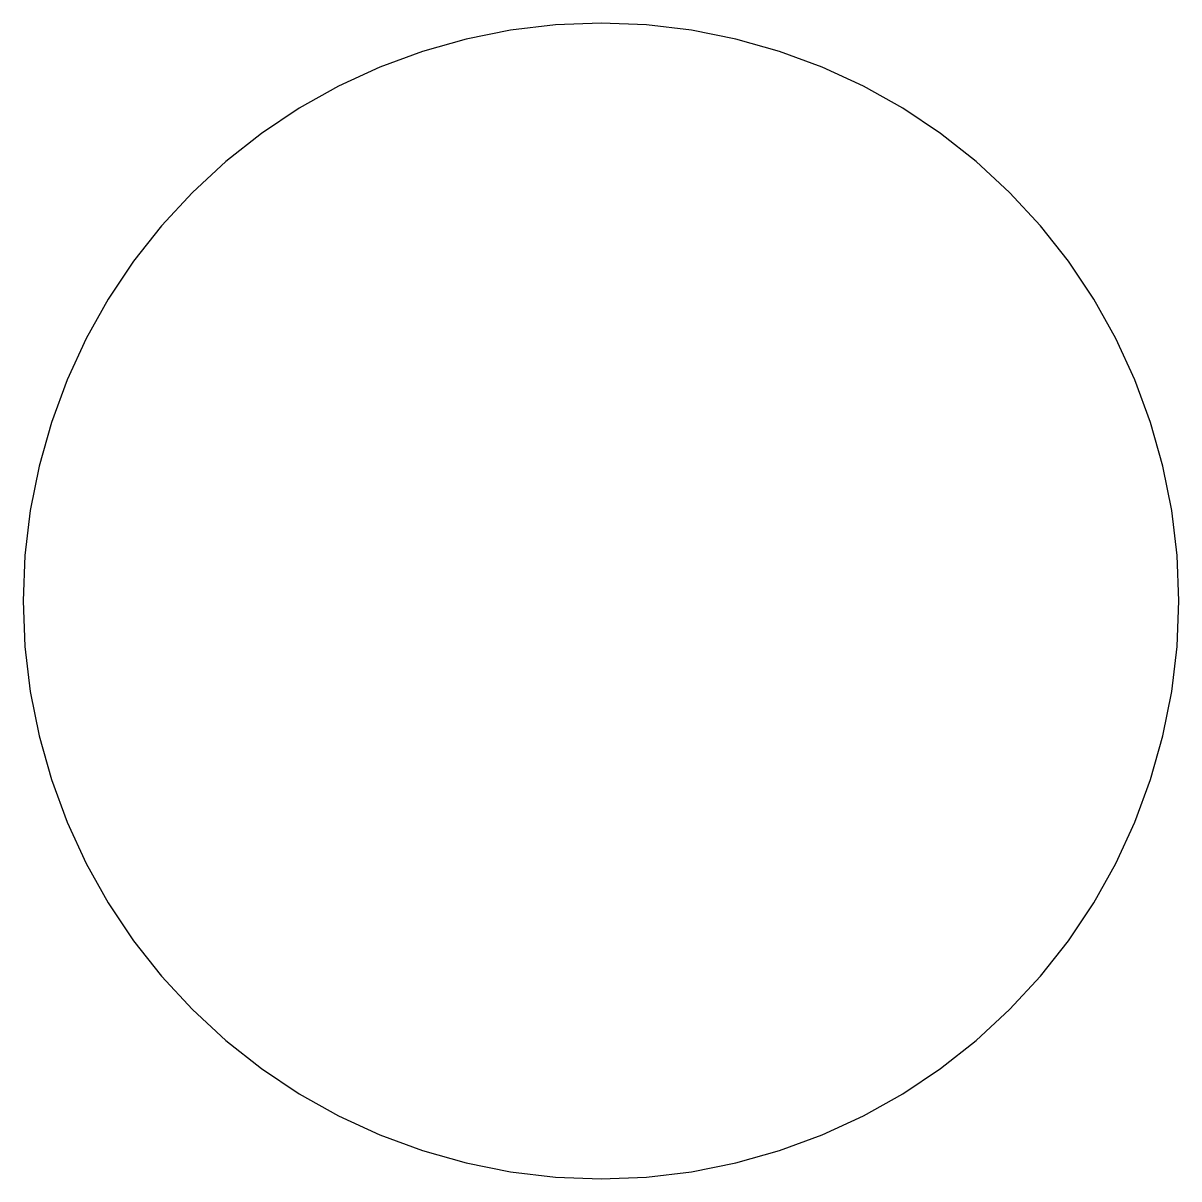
# Model space of a CAD drawing. Header units: metres. Extents: x 3.3 to 86.7, y 3.3 to 76.7.
# Drawn here: x 43.3 to 46.7, y 3.3 to 6.7 of the extents above.
import ezdxf

# ---------------------------------------------------------------- set-up
doc = ezdxf.new("R2010")
doc.units = ezdxf.units.M

msp = doc.modelspace()

# ---------------------------------------------------------------- linework, layer by layer
for p, q in [((45, 6.7), (44.8666, 6.69475)), ((45.1334, 6.69475), (45, 6.7)), ((44.7341, 6.67906), (44.6031, 6.65302)), ((44.8666, 6.69475), (44.7341, 6.67906)), ((45.2659, 6.67906), (45.1334, 6.69475)), ((45.3969, 6.65302), (45.2659, 6.67906)), ((44.6031, 6.65302), (44.4747, 6.61679)), ((45.5253, 6.61679), (45.3969, 6.65302)), ((44.4747, 6.61679), (44.3494, 6.57059)), ((45.6506, 6.57059), (45.5253, 6.61679)), ((44.3494, 6.57059), (44.2282, 6.51471)), ((45.7718, 6.51471), (45.6506, 6.57059)), ((44.2282, 6.51471), (44.1117, 6.44948)), ((45.8882, 6.44948), (45.7718, 6.51471)), ((44.1117, 6.44948), (44.0008, 6.37532)), ((45.9992, 6.37532), (45.8882, 6.44948)), ((44.0008, 6.37532), (43.8959, 6.29268)), ((46.104, 6.29268), (45.9992, 6.37532)), ((43.8959, 6.29268), (43.7979, 6.20207)), ((46.2021, 6.20207), (46.104, 6.29268)), ((43.7979, 6.20207), (43.7073, 6.10405)), ((46.2927, 6.10405), (46.2021, 6.20207)), ((43.7073, 6.10405), (43.6247, 5.99922)), ((46.3753, 5.99922), (46.2927, 6.10405)), ((43.6247, 5.99922), (43.5505, 5.88824)), ((46.4495, 5.88824), (46.3753, 5.99922)), ((43.5505, 5.88824), (43.4853, 5.77177)), ((46.5147, 5.77177), (46.4495, 5.88824)), ((43.4853, 5.77177), (43.4294, 5.65056)), ((46.5706, 5.65056), (46.5147, 5.77177)), ((43.4294, 5.65056), (43.3832, 5.52531)), ((46.6168, 5.52531), (46.5706, 5.65056)), ((43.3832, 5.52531), (43.347, 5.39685)), ((46.653, 5.39685), (46.6168, 5.52531)), ((43.347, 5.39685), (43.3209, 5.26593)), ((46.6791, 5.26593), (46.653, 5.39685)), ((43.3209, 5.26593), (43.3052, 5.13338)), ((46.6947, 5.13338), (46.6791, 5.26593)), ((43.3052, 5.13338), (43.3, 5)), ((46.7, 5), (46.6947, 5.13338)), ((43.3, 5), (43.3052, 4.86661)), ((46.6947, 4.86661), (46.7, 5)), ((43.3052, 4.86661), (43.3209, 4.73405)), ((46.6791, 4.73405), (46.6947, 4.86661)), ((43.3209, 4.73405), (43.347, 4.60313)), ((46.653, 4.60313), (46.6791, 4.73405)), ((43.347, 4.60313), (43.3832, 4.47467)), ((46.6168, 4.47467), (46.653, 4.60313)), ((43.3832, 4.47467), (43.4294, 4.34943)), ((46.5706, 4.34943), (46.6168, 4.47467)), ((43.4294, 4.34943), (43.4853, 4.22821)), ((46.5147, 4.22821), (46.5706, 4.34943)), ((43.4853, 4.22821), (43.5505, 4.11174)), ((46.4495, 4.11174), (46.5147, 4.22821)), ((43.5505, 4.11174), (43.6247, 4.00076)), ((46.3753, 4.00076), (46.4495, 4.11174)), ((43.6247, 4.00076), (43.7073, 3.89594)), ((46.2927, 3.89594), (46.3753, 4.00076)), ((43.7073, 3.89594), (43.7979, 3.79791)), ((46.2021, 3.79791), (46.2927, 3.89594)), ((43.7979, 3.79791), (43.8959, 3.70731)), ((46.104, 3.70731), (46.2021, 3.79791)), ((43.8959, 3.70731), (44.0008, 3.62466)), ((45.9992, 3.62466), (46.104, 3.70731)), ((44.0008, 3.62466), (44.1117, 3.55051)), ((45.8882, 3.55051), (45.9992, 3.62466)), ((44.1117, 3.55051), (44.2282, 3.48528)), ((45.7718, 3.48528), (45.8882, 3.55051)), ((44.2282, 3.48528), (44.3494, 3.4294)), ((45.6506, 3.4294), (45.7718, 3.48528)), ((44.3494, 3.4294), (44.4747, 3.38319)), ((45.5253, 3.38319), (45.6506, 3.4294)), ((44.4747, 3.38319), (44.6031, 3.34697)), ((45.3969, 3.34697), (45.5253, 3.38319)), ((44.6031, 3.34697), (44.7341, 3.32092)), ((45.2659, 3.32092), (45.3969, 3.34697)), ((44.7341, 3.32092), (44.8666, 3.30524)), ((44.8666, 3.30524), (45, 3.29999)), ((45, 3.29999), (45.1334, 3.30524)), ((45.1334, 3.30524), (45.2659, 3.32092))]:
    msp.add_line(p, q)

doc.saveas('drawing.dxf')
